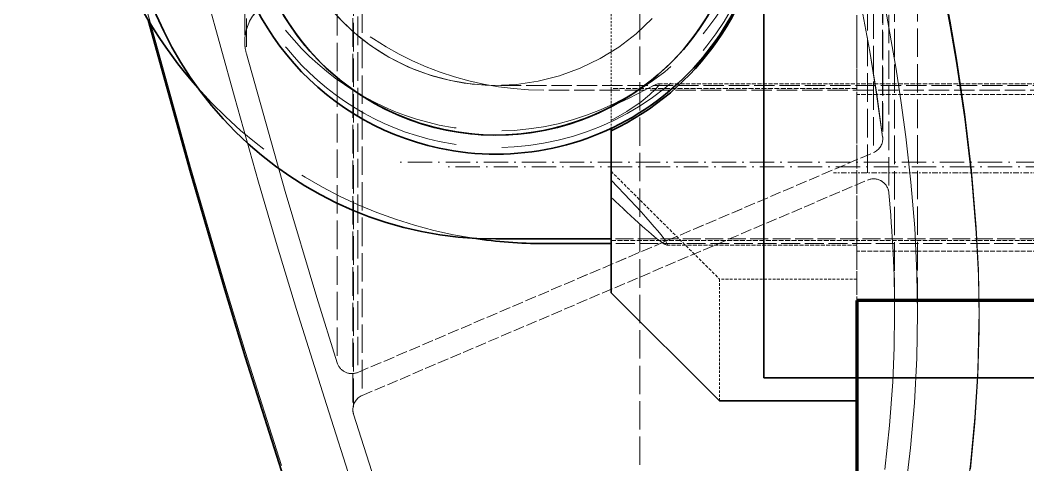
# Model space of a CAD drawing. Header units: millimetres. Extents: x 12184 to 41592, y 8990 to 29785.
# Drawn here: x 22246.5 to 22312.1, y 17277.4 to 17306.4 of the extents above; entities that cross this region are included whole.
import ezdxf

# ---------------------------------------------------------------- set-up
doc = ezdxf.new("R2010")
doc.units = ezdxf.units.MM
doc.linetypes.add('DASHDOT', pattern=[18.5, 12, -3, 0.5, -3])
doc.linetypes.add('DASHED', pattern=[15, 12, -3])

# ---------------------------------------------------------------- blocks, each defined once
blk = doc.blocks.new('A$C55E021B5')
at = {"color": 7, "linetype": 'DASHED', "lineweight": 13, "ltscale": 0.154576}
blk.add_line((1233.553, 1161.128), (1233.553, 1068.382), dxfattribs=at)
at = {"color": 7, "linetype": 'DASHED', "lineweight": 13, "ltscale": 0.154573}
blk.add_line((1233.446, 1160.335), (1233.446, 1067.591), dxfattribs=at)
at = {"color": 7, "linetype": 'DASHED', "lineweight": 13, "ltscale": 0.154548}
blk.add_line((1192.003, 1154.805), (1192.003, 1062.076), dxfattribs=at)
at = {"color": 7, "linetype": 'DASHED', "lineweight": 13, "ltscale": 0.154549}
blk.add_line((1192.012, 1154.931), (1192.012, 1062.201), dxfattribs=at)
at = {"color": 7, "linetype": 'DASHED', "lineweight": 13, "ltscale": 0.154543}
blk.add_line((1192.61, 1153.889), (1192.61, 1061.163), dxfattribs=at)
at = {"color": 7, "linetype": 'DASHED', "lineweight": 13, "ltscale": 0.154533}
blk.add_line((1192.998, 1152.096), (1192.998, 1059.376), dxfattribs=at)
at = {"color": 7, "linetype": 'DASHED', "lineweight": 13, "ltscale": 0.154529}
blk.add_line((1191.608, 1151.271), (1191.608, 1058.554), dxfattribs=at)
at = {"color": 7, "linetype": 'DASHED', "lineweight": 13, "ltscale": 0.154478}
blk.add_line((1189.733, 1143.4), (1189.733, 1050.713), dxfattribs=at)
at = {"color": 7, "linetype": 'DASHED', "lineweight": 13, "ltscale": 0.154477}
blk.add_line((1191.233, 1143.378), (1191.233, 1050.692), dxfattribs=at)
at = {"color": 7, "linetype": 'DASHED', "lineweight": 13, "ltscale": 0.154453}
blk.add_line((1227.532, 1140.139), (1227.532, 1047.467), dxfattribs=at)
at = {"color": 7, "linetype": 'DASHED', "lineweight": 13, "ltscale": 0.154448}
blk.add_line((1226.184, 1139.522), (1226.184, 1046.853), dxfattribs=at)
at = {"color": 7, "linetype": 'DASHED', "lineweight": 13, "ltscale": 0.154435}
blk.add_line((1225.909, 1138.01), (1225.909, 1045.348), dxfattribs=at)
at = {"color": 7, "linetype": 'DASHED', "lineweight": 13, "ltscale": 0.154425}
blk.add_line((1226.468, 1136.789), (1226.468, 1044.134), dxfattribs=at)
at = {"color": 7, "linetype": 'DASHED', "lineweight": 13, "ltscale": 0.154428}
blk.add_line((1226.515, 1137.092), (1226.515, 1044.435), dxfattribs=at)
at = {"color": 7, "linetype": 'DASHED', "lineweight": 13, "ltscale": 0.11095}
blk.add_line((1193.701, 1111.576), (1193.701, 1045.006), dxfattribs=at)
at = {"color": 7, "linetype": 'DASHED', "lineweight": 13, "ltscale": 0.153949}
blk.add_line((1207.823, 1098.092), (1207.823, 1005.723), dxfattribs=at)
at = {"color": 7, "lineweight": 35, "ltscale": 0.08}
blk.add_line((1199.758, 1094.5), (1199.758, 1046.5), dxfattribs=at)
at = {"color": 7, "linetype": 'DASHED', "lineweight": 13, "ltscale": 0.047578}
blk.add_line((1193.701, 1091.53), (1193.701, 1062.983), dxfattribs=at)
at = {"color": 7, "linetype": 'DASHED', "lineweight": 13, "ltscale": 0.010562}
blk.add_line((1209.701, 1064.163), (1209.701, 1070.5), dxfattribs=at)
at = {"color": 7, "linetype": 'DASHED', "lineweight": 13, "ltscale": 0.11}
for p, q in [((1148.079, 1065.24), (1214.079, 1065.24)), ((1151.201, 1065.545), (1217.201, 1065.545))]:
    blk.add_line(p, q, dxfattribs=at)
at = {"color": 7, "linetype": 'DASHED', "lineweight": 13, "ltscale": 0.025}
for p, q in [((1178.701, 1065.645), (1193.701, 1065.645)), ((1178.701, 1064.951), (1193.701, 1064.951)), ((1178.701, 1055.445), (1193.701, 1055.445)), ((1178.701, 1054.751), (1193.701, 1054.751))]:
    blk.add_line(p, q, dxfattribs=at)
at = {"color": 7, "linetype": 'DASHED', "lineweight": 13, "ltscale": 0.021519}
blk.add_line((1206.612, 1065.645), (1193.701, 1065.645), dxfattribs=at)
at = {"color": 7, "linetype": 'DASHED', "lineweight": 13, "ltscale": 0.026667}
for p, q in [((1193.701, 1065.34), (1209.701, 1065.34)), ((1209.701, 1055.445), (1193.701, 1055.445))]:
    blk.add_line(p, q, dxfattribs=at)
at = {"color": 7, "linetype": 'DASHED', "lineweight": 13, "ltscale": 0.003607}
blk.add_line((1209.701, 1065.34), (1209.701, 1063.175), dxfattribs=at)
at = {"color": 7, "linetype": 'DASHED', "lineweight": 13, "ltscale": 0.0015}
blk.add_line((1209.701, 1064.163), (1209.701, 1063.263), dxfattribs=at)
at = {"color": 7, "linetype": 'DASHED', "lineweight": 13, "ltscale": 0.000868225}
blk.add_line((1209.701, 1062.742), (1209.701, 1063.263), dxfattribs=at)
at = {"color": 7, "linetype": 'DASHED', "lineweight": 13, "ltscale": 0.019089}
blk.add_line((1193.701, 1062.983), (1193.701, 1051.53), dxfattribs=at)
at = {"color": 7, "lineweight": 35, "ltscale": 0.000266647}
blk.add_line((1209.701, 1062.582), (1209.701, 1062.742), dxfattribs=at)
at = {"color": 7, "lineweight": 35, "ltscale": 0.017582}
blk.add_line((1209.701, 1052.032), (1209.701, 1062.582), dxfattribs=at)
at = {"color": 7, "linetype": 'DASHED', "lineweight": 13, "ltscale": 0.060828}
blk.add_line((1226.184, 1046.853), (1192.61, 1061.163), dxfattribs=at)
at = {"color": 7, "linetype": 'DASHDOT', "lineweight": 13, "ltscale": 0.132001}
for p, q in [((1141.479, 1060.24), (1220.68, 1060.24)), ((1144.601, 1060.545), (1223.802, 1060.545))]:
    blk.add_line(p, q, dxfattribs=at)
at = {"color": 7, "linetype": 'DASHED', "lineweight": 13, "ltscale": 0.016613}
blk.add_line((1209.701, 1059.951), (1202.63, 1052.926), dxfattribs=at)
at = {"color": 7, "linetype": 'DASHDOT', "lineweight": 13, "ltscale": 0.03}
blk.add_line((1177.201, 1059.851), (1195.201, 1059.851), dxfattribs=at)
at = {"color": 7, "linetype": 'DASHED', "lineweight": 13, "ltscale": 0.059626}
blk.add_line((1225.909, 1045.348), (1192.998, 1059.376), dxfattribs=at)
at = {"color": 7, "linetype": 'DASHED', "lineweight": 13, "ltscale": 0.0975}
blk.add_line((1151.201, 1055.545), (1209.701, 1055.545), dxfattribs=at)
at = {"color": 7, "lineweight": 35, "ltscale": 0.0125}
blk.add_line((1209.701, 1055.545), (1217.201, 1055.545), dxfattribs=at)
at = {"color": 7, "linetype": 'DASHED', "lineweight": 13, "ltscale": 0.102703}
blk.add_line((1148.079, 1055.24), (1209.701, 1055.24), dxfattribs=at)
at = {"color": 7, "linetype": 'DASHED', "lineweight": 13, "ltscale": 0.020603}
blk.add_line((1193.701, 1055.14), (1206.063, 1055.14), dxfattribs=at)
at = {"color": 7, "lineweight": 35, "ltscale": 0.007297}
blk.add_line((1209.701, 1055.24), (1214.079, 1055.24), dxfattribs=at)
at = {"color": 7, "linetype": 'DASHED', "lineweight": 13, "ltscale": 0.014882}
blk.add_line((1193.701, 1052.926), (1202.63, 1052.926), dxfattribs=at)
at = {"color": 7, "linetype": 'DASHED', "lineweight": 13, "ltscale": 0.013198}
blk.add_line((1202.63, 1045.006), (1202.63, 1052.926), dxfattribs=at)
at = {"color": 7, "lineweight": 35, "ltscale": 0.016613}
blk.add_line((1209.701, 1052.032), (1202.63, 1045.006), dxfattribs=at)
at = {"color": 7, "lineweight": 35, "ltscale": 0.075}
blk.add_line((1148.701, 1051.53), (1193.701, 1051.53), dxfattribs=at)
at = {"color": 7, "lineweight": 140, "ltscale": 0.075}
blk.add_line((1148.701, 1051.53), (1193.701, 1051.53), dxfattribs=at)
at = {"color": 7, "lineweight": 35, "ltscale": 0.2}
blk.add_line((1193.701, 1051.53), (1193.701, 931.53), dxfattribs=at)
at = {"color": 7, "lineweight": 140, "ltscale": 0.2}
blk.add_line((1193.701, 1051.53), (1193.701, 931.53), dxfattribs=at)
at = {"color": 7, "linetype": 'DASHED', "lineweight": 13, "ltscale": 0.00056572}
blk.add_line((1185.733, 1050.712), (1185.733, 1050.373), dxfattribs=at)
at = {"color": 7, "lineweight": 35, "ltscale": 0.183334}
blk.add_line((1199.758, 1046.5), (1089.758, 1046.5), dxfattribs=at)
at = {"color": 7, "lineweight": 35, "ltscale": 0.014882}
blk.add_line((1193.701, 1045.006), (1202.63, 1045.006), dxfattribs=at)
at = {"color": 7, "linetype": 'DASHED', "lineweight": 13}
for points in [[(1213.199, 1126.445), (1210.183, 1120.663), (1207.295, 1114.832), (1204.549, 1108.977), (1203.231, 1106.032), (1201.956, 1103.076), (1200.328, 1099.12), (1198.794, 1095.152), (1197.363, 1091.173), (1196.033, 1087.15), (1194.819, 1083.11), (1193.721, 1079.044), (1192.741, 1074.943), (1191.878, 1070.797), (1191.135, 1066.598), (1190.799, 1064.408), (1190.5, 1062.203), (1190.167, 1059.245), (1189.921, 1056.271), (1189.773, 1053.286), (1189.733, 1050.713)], [(1226.267, 1038.584), (1228.241, 1044.758), (1230.19, 1050.939), (1231.441, 1055.086), (1232.654, 1059.245), (1234.227, 1064.804), (1237.306, 1075.942), (1240.805, 1088.468), (1247.754, 1113.54), (1251.182, 1126.093)], [(1231.166, 1040.783), (1233.529, 1048.209), (1234.86, 1052.56), (1237.084, 1060.201), (1238.921, 1066.764), (1242.671, 1080.307), (1245.515, 1090.455), (1252.534, 1115.871), (1256.711, 1131.115)], [(1204.308, 1117.828), (1202.139, 1113.29), (1200.054, 1108.726), (1198.051, 1104.103), (1196.268, 1099.722), (1194.588, 1095.3), (1193.033, 1090.855), (1191.567, 1086.232), (1190.247, 1081.572), (1189.078, 1076.87), (1188.551, 1074.501), (1188.062, 1072.12), (1187.613, 1069.729), (1187.202, 1067.325), (1186.659, 1063.677), (1186.223, 1059.998), (1185.913, 1056.286), (1185.778, 1053.5), (1185.733, 1050.712)], [(1204.42, 1117.717), (1202.21, 1113.103), (1200.088, 1108.464), (1198.051, 1103.763), (1196.268, 1099.383), (1194.588, 1094.961), (1193.033, 1090.515), (1191.567, 1085.893), (1190.247, 1081.232), (1189.078, 1076.53), (1188.551, 1074.161), (1188.062, 1071.78), (1187.613, 1069.389), (1187.202, 1066.986), (1186.659, 1063.338), (1186.223, 1059.659), (1185.913, 1055.946), (1185.778, 1053.161), (1185.733, 1050.373)], [(1220.154, 1065.857), (1218.735, 1065.628), (1217.301, 1065.545), (1215.866, 1065.608), (1214.444, 1065.816), (1213.052, 1066.168), (1211.705, 1066.659), (1210.415, 1067.284), (1209.197, 1068.037), (1208.064, 1068.908), (1207.027, 1069.89)], [(1227.512, 1070.035), (1226.489, 1069.039), (1225.368, 1068.151), (1224.161, 1067.381), (1222.881, 1066.738), (1221.54, 1066.228), (1220.154, 1065.857)], [(1196.273, 1082.741), (1195.268, 1079.04), (1194.362, 1075.312), (1193.554, 1071.548), (1192.846, 1067.74), (1192.4, 1064.981), (1192.012, 1062.201)], [(1227.532, 1047.467), (1228.866, 1051.737), (1230.917, 1058.633), (1233.446, 1067.591)], [(1209.701, 1063.263), (1208.666, 1063.849), (1207.739, 1064.482), (1207.187, 1064.926), (1206.775, 1065.317), (1206.605, 1065.525), (1206.572, 1065.594), (1206.569, 1065.615), (1206.577, 1065.634), (1206.594, 1065.643), (1206.612, 1065.645)], [(1206.612, 1065.645), (1206.654, 1065.639), (1206.777, 1065.598), (1207.387, 1065.296), (1208.564, 1064.687), (1209.701, 1064.163)], [(1185.733, 1050.712), (1185.736, 1049.98), (1185.815, 1046.942), (1185.999, 1043.909), (1186.287, 1040.885), (1186.575, 1038.589)], [(1189.733, 1050.713), (1189.785, 1047.786), (1189.939, 1044.862), (1190.195, 1041.944), (1190.55, 1039.038)], [(1185.733, 1050.373), (1185.736, 1049.64), (1185.815, 1046.602), (1185.999, 1043.57), (1186.287, 1040.546)], [(1191.233, 1050.692), (1191.264, 1048.467), (1191.356, 1046.244), (1191.562, 1043.385), (1191.866, 1040.535)], [(1220.273, 1025.306), (1221.194, 1027.847), (1222.072, 1030.407), (1223.745, 1035.58), (1226.468, 1044.134)]]:
    blk.add_lwpolyline(points, dxfattribs=at)
at = {"color": 7, "lineweight": 35}
blk.add_lwpolyline([(1226.751, 1026.751), (1227.467, 1028.873), (1228.812, 1033.033), (1231.166, 1040.443), (1233.529, 1047.87), (1234.86, 1052.22), (1237.084, 1059.861), (1239.851, 1069.792)], dxfattribs=at)
for centre, radius, start, end in [((1214.333, 1085.092), 29.747, 318.48603, 359.97593), ((1214.08, 1085.398), 30.158, 269.99976, 278.72372)]:
    blk.add_arc(centre, radius, start, end, dxfattribs=at)
at = {"color": 7, "linetype": 'DASHED', "lineweight": 13}
for centre, radius, start, end in [((1275.376, 1050.599), 84.145, 174.57545, 179.93661), ((1145.513, 1125.036), 92.619, 313.00505, 313.87071)]:
    blk.add_arc(centre, radius, start, end, dxfattribs=at)
at = {"color": 7, "lineweight": 35}
for centre, major_axis, ratio, start_param, end_param in [((1217.201, 1078.291), (-16.086, 0), 0.99358, 4.92441, 11.207595), ((1217.201, 1079.423), (24, -0.028), 0.994918, 4.713563, 6.284347), ((1217.201, 1078.451), (-17.5, 0), 0.99358, 1.782817, 3.141574), ((1217.201, 1078.451), (-17.5, 0), 0.99358, 0.081004, 1.782817), ((1217.201, 1078.291), (17.5, 0), 0.99358, 3.222602, 4.269478)]:
    blk.add_ellipse(centre, major_axis=major_axis, ratio=ratio, start_param=start_param, end_param=end_param, dxfattribs=at)
at = {"color": 7, "linetype": 'DASHED', "lineweight": 13}
for centre, major_axis, ratio, start_param, end_param in [((1214.08, 1085.079), (20, 0.028), 0.991976, 4.710973, 6.281793), ((1217.201, 1079.962), (-17.5, 0), 0.99358, 6.283166, 8.066002), ((1217.201, 1079.962), (-17.5, 0), 0.99358, 1.782817, 3.141574), ((1217.202, 1079.422), (13.999, 0.028), 0.991288, 4.710365, 6.281199), ((1217.201, 1078.883), (-17.5, 0), 0.99358, 6.283166, 8.066002), ((1217.201, 1078.883), (-17.5, 0), 0.99358, 1.782817, 3.141574), ((1230.554, 1068.383), (-3, 0), 0.99358, 3.141537, 3.818463), ((1230.554, 1068.383), (-3, 0), 0.99358, 2.872814, 3.141537), ((1214.079, 1085.079), (30, -0.021), 0.994648, 4.86616, 5.562604), ((1193.004, 1062.076), (-1, 0), 0.99358, 6.156913, 6.283146), ((1193.004, 1062.076), (-1, 0), 0.99358, 6.283146, 7.448748), ((1192.604, 1058.463), (-1, 0), 0.99358, 4.307155, 6.191394), ((1211.13, 1060.24), (5.092, 5.092), 0.056746, 1.798097, 3.198279), ((1211.131, 1060.24), (5.092, 5.092), 0.056744, 3.198273, 4.155651), ((1226.578, 1047.766), (-1, 0), 0.99358, 1.165563, 2.836252), ((1225.515, 1044.435), (-1, 0), 0.99358, 3.141629, 4.307155), ((1225.515, 1044.435), (-1, 0), 0.99358, 2.833267, 3.141629)]:
    blk.add_ellipse(centre, major_axis=major_axis, ratio=ratio, start_param=start_param, end_param=end_param, dxfattribs=at)
blk = doc.blocks.new('1')
at = {"color": 7, "linetype": 'DASHED', "lineweight": 13, "ltscale": 0.154576}
blk.add_line((22261.094, 17397.732), (22261.094, 17304.986), dxfattribs=at)
at = {"color": 7, "linetype": 'DASHED', "lineweight": 13, "ltscale": 0.154573}
blk.add_line((22261.202, 17396.939), (22261.202, 17304.195), dxfattribs=at)
at = {"color": 7, "linetype": 'DASHED', "lineweight": 13, "ltscale": 0.154549}
blk.add_line((22302.636, 17391.534), (22302.636, 17298.805), dxfattribs=at)
at = {"color": 7, "linetype": 'DASHED', "lineweight": 13, "ltscale": 0.154548}
blk.add_line((22302.644, 17391.409), (22302.644, 17298.68), dxfattribs=at)
at = {"color": 7, "linetype": 'DASHED', "lineweight": 13, "ltscale": 0.154543}
blk.add_line((22302.038, 17390.493), (22302.038, 17297.767), dxfattribs=at)
at = {"color": 7, "linetype": 'DASHED', "lineweight": 13, "ltscale": 0.154533}
blk.add_line((22301.649, 17388.7), (22301.649, 17295.98), dxfattribs=at)
at = {"color": 7, "linetype": 'DASHED', "lineweight": 13, "ltscale": 0.154529}
blk.add_line((22303.039, 17387.875), (22303.039, 17295.157), dxfattribs=at)
at = {"color": 7, "linetype": 'DASHED', "lineweight": 13, "ltscale": 0.154477}
blk.add_line((22303.415, 17379.982), (22303.415, 17287.296), dxfattribs=at)
at = {"color": 7, "linetype": 'DASHED', "lineweight": 13, "ltscale": 0.154478}
blk.add_line((22304.914, 17380.003), (22304.914, 17287.317), dxfattribs=at)
at = {"color": 7, "linetype": 'DASHED', "lineweight": 13, "ltscale": 0.154453}
blk.add_line((22267.116, 17376.743), (22267.116, 17284.071), dxfattribs=at)
at = {"color": 7, "linetype": 'DASHED', "lineweight": 13, "ltscale": 0.154448}
blk.add_line((22268.464, 17376.125), (22268.464, 17283.457), dxfattribs=at)
at = {"color": 7, "linetype": 'DASHED', "lineweight": 13, "ltscale": 0.154435}
blk.add_line((22268.738, 17374.613), (22268.738, 17281.952), dxfattribs=at)
at = {"color": 7, "linetype": 'DASHED', "lineweight": 13, "ltscale": 0.154428}
blk.add_line((22268.133, 17373.696), (22268.133, 17281.039), dxfattribs=at)
at = {"color": 7, "linetype": 'DASHED', "lineweight": 13, "ltscale": 0.154425}
blk.add_line((22268.18, 17373.393), (22268.18, 17280.737), dxfattribs=at)
at = {"color": 7, "linetype": 'DASHED', "lineweight": 13, "ltscale": 0.11095}
blk.add_line((22300.947, 17348.18), (22300.947, 17281.61), dxfattribs=at)
at = {"color": 7, "linetype": 'DASHED', "lineweight": 13, "ltscale": 0.153949}
blk.add_line((22286.824, 17334.696), (22286.824, 17242.326), dxfattribs=at)
at = {"color": 7, "lineweight": 35, "ltscale": 0.08}
blk.add_line((22294.889, 17331.104), (22294.889, 17283.104), dxfattribs=at)
at = {"color": 7, "linetype": 'DASHED', "lineweight": 13, "ltscale": 0.047578}
blk.add_line((22300.947, 17328.134), (22300.947, 17299.587), dxfattribs=at)
at = {"color": 7, "linetype": 'DASHED', "lineweight": 13, "ltscale": 0.010562}
blk.add_line((22284.946, 17300.767), (22284.946, 17307.104), dxfattribs=at)
at = {"color": 7, "linetype": 'DASHED', "lineweight": 13, "ltscale": 0.11}
for p, q in [((22343.446, 17302.148), (22277.446, 17302.148)), ((22346.568, 17301.843), (22280.568, 17301.843))]:
    blk.add_line(p, q, dxfattribs=at)
at = {"color": 7, "linetype": 'DASHED', "lineweight": 13, "ltscale": 0.003607}
blk.add_line((22284.946, 17301.943), (22284.946, 17299.779), dxfattribs=at)
at = {"color": 7, "linetype": 'DASHED', "lineweight": 13, "ltscale": 0.026667}
for p, q in [((22300.947, 17301.943), (22284.946, 17301.943)), ((22284.946, 17292.048), (22300.947, 17292.048))]:
    blk.add_line(p, q, dxfattribs=at)
at = {"color": 7, "linetype": 'DASHED', "lineweight": 13, "ltscale": 0.021519}
blk.add_line((22288.035, 17302.248), (22300.947, 17302.248), dxfattribs=at)
at = {"color": 7, "linetype": 'DASHED', "lineweight": 13, "ltscale": 0.025}
for p, q in [((22315.947, 17302.248), (22300.947, 17302.248)), ((22315.947, 17301.554), (22300.947, 17301.554)), ((22315.947, 17292.048), (22300.947, 17292.048)), ((22315.947, 17291.355), (22300.947, 17291.355))]:
    blk.add_line(p, q, dxfattribs=at)
at = {"color": 7, "linetype": 'DASHED', "lineweight": 13, "ltscale": 0.0015}
blk.add_line((22284.946, 17300.767), (22284.946, 17299.867), dxfattribs=at)
at = {"color": 7, "linetype": 'DASHED', "lineweight": 13, "ltscale": 0.000868225}
blk.add_line((22284.946, 17299.345), (22284.946, 17299.866), dxfattribs=at)
at = {"color": 7, "lineweight": 35, "ltscale": 0.000266647}
blk.add_line((22284.946, 17299.185), (22284.946, 17299.345), dxfattribs=at)
at = {"color": 7, "lineweight": 35, "ltscale": 0.017582}
blk.add_line((22284.946, 17288.636), (22284.946, 17299.185), dxfattribs=at)
at = {"color": 7, "linetype": 'DASHED', "lineweight": 13, "ltscale": 0.019089}
blk.add_line((22300.947, 17299.587), (22300.947, 17288.133), dxfattribs=at)
at = {"color": 7, "linetype": 'DASHED', "lineweight": 13, "ltscale": 0.060828}
blk.add_line((22268.464, 17283.457), (22302.038, 17297.767), dxfattribs=at)
at = {"color": 7, "linetype": 'DASHDOT', "lineweight": 13, "ltscale": 0.132001}
for p, q in [((22350.046, 17297.148), (22270.846, 17297.148)), ((22353.168, 17296.843), (22273.968, 17296.843))]:
    blk.add_line(p, q, dxfattribs=at)
at = {"color": 7, "linetype": 'DASHED', "lineweight": 13, "ltscale": 0.016613}
blk.add_line((22284.946, 17296.555), (22292.017, 17289.529), dxfattribs=at)
at = {"color": 7, "linetype": 'DASHDOT', "lineweight": 13, "ltscale": 0.03}
blk.add_line((22317.446, 17296.454), (22299.446, 17296.454), dxfattribs=at)
at = {"color": 7, "linetype": 'DASHED', "lineweight": 13, "ltscale": 0.059626}
blk.add_line((22268.738, 17281.952), (22301.649, 17295.98), dxfattribs=at)
at = {"color": 7, "lineweight": 35, "ltscale": 0.0125}
blk.add_line((22284.946, 17292.148), (22277.446, 17292.148), dxfattribs=at)
at = {"color": 7, "lineweight": 35, "ltscale": 0.007297}
blk.add_line((22284.946, 17291.843), (22280.568, 17291.843), dxfattribs=at)
at = {"color": 7, "linetype": 'DASHED', "lineweight": 13, "ltscale": 0.0975}
blk.add_line((22343.446, 17292.148), (22284.946, 17292.148), dxfattribs=at)
at = {"color": 7, "linetype": 'DASHED', "lineweight": 13, "ltscale": 0.102703}
blk.add_line((22346.568, 17291.843), (22284.946, 17291.843), dxfattribs=at)
at = {"color": 7, "linetype": 'DASHED', "lineweight": 13, "ltscale": 0.020603}
blk.add_line((22300.947, 17291.743), (22288.585, 17291.743), dxfattribs=at)
at = {"color": 7, "linetype": 'DASHED', "lineweight": 13, "ltscale": 0.013198}
blk.add_line((22292.017, 17281.61), (22292.017, 17289.529), dxfattribs=at)
at = {"color": 7, "linetype": 'DASHED', "lineweight": 13, "ltscale": 0.014882}
blk.add_line((22300.947, 17289.529), (22292.017, 17289.529), dxfattribs=at)
at = {"color": 7, "lineweight": 35, "ltscale": 0.016613}
blk.add_line((22284.946, 17288.636), (22292.017, 17281.61), dxfattribs=at)
at = {"color": 7, "lineweight": 35, "ltscale": 0.2}
blk.add_line((22300.947, 17288.133), (22300.947, 17168.133), dxfattribs=at)
at = {"color": 7, "lineweight": 35, "ltscale": 0.075}
blk.add_line((22345.947, 17288.133), (22300.947, 17288.133), dxfattribs=at)
at = {"color": 7, "lineweight": 140, "ltscale": 0.075}
blk.add_line((22345.947, 17288.133), (22300.947, 17288.133), dxfattribs=at)
at = {"color": 7, "lineweight": 140, "ltscale": 0.2}
blk.add_line((22300.947, 17288.133), (22300.947, 17168.133), dxfattribs=at)
at = {"color": 7, "linetype": 'DASHED', "lineweight": 13, "ltscale": 0.00056572}
blk.add_line((22308.914, 17287.316), (22308.914, 17286.976), dxfattribs=at)
at = {"color": 7, "lineweight": 35, "ltscale": 0.183334}
blk.add_line((22294.889, 17283.104), (22404.889, 17283.104), dxfattribs=at)
at = {"color": 7, "lineweight": 35, "ltscale": 0.014882}
blk.add_line((22300.947, 17281.61), (22292.017, 17281.61), dxfattribs=at)
at = {"color": 7, "linetype": 'DASHED', "lineweight": 13}
for points in [[(22281.448, 17363.049), (22284.465, 17357.267), (22287.352, 17351.435), (22290.098, 17345.581), (22291.416, 17342.635), (22292.692, 17339.679), (22294.319, 17335.724), (22295.853, 17331.756), (22297.284, 17327.777), (22298.614, 17323.753), (22299.829, 17319.713), (22300.926, 17315.647), (22301.906, 17311.546), (22302.769, 17307.401), (22303.512, 17303.202), (22303.848, 17301.012), (22304.147, 17298.807), (22304.48, 17295.849), (22304.726, 17292.875), (22304.874, 17289.89), (22304.914, 17287.317)], [(22268.38, 17275.187), (22266.406, 17281.362), (22264.458, 17287.542), (22263.206, 17291.69), (22261.993, 17295.849), (22260.421, 17301.408), (22257.341, 17312.545), (22253.843, 17325.072), (22246.894, 17350.143), (22243.466, 17362.696)], [(22263.482, 17277.386), (22261.119, 17284.813), (22259.787, 17289.163), (22257.563, 17296.804), (22255.726, 17303.368), (22251.977, 17316.91), (22249.133, 17327.059), (22242.113, 17352.475), (22237.937, 17367.718)], [(22290.228, 17354.321), (22292.437, 17349.707), (22294.559, 17345.067), (22296.596, 17340.367), (22298.38, 17335.986), (22300.059, 17331.565), (22301.614, 17327.119), (22303.08, 17322.496), (22304.4, 17317.836), (22305.569, 17313.134), (22306.097, 17310.765), (22306.585, 17308.384), (22307.035, 17305.993), (22307.446, 17303.59), (22307.988, 17299.942), (22308.425, 17296.263), (22308.734, 17292.55), (22308.869, 17289.764), (22308.914, 17286.976)], [(22290.339, 17354.432), (22292.509, 17349.894), (22294.594, 17345.329), (22296.596, 17340.706), (22298.38, 17336.326), (22300.059, 17331.904), (22301.614, 17327.459), (22303.08, 17322.836), (22304.4, 17318.176), (22305.569, 17313.473), (22306.097, 17311.104), (22306.585, 17308.723), (22307.035, 17306.332), (22307.446, 17303.929), (22307.988, 17300.281), (22308.425, 17296.602), (22308.734, 17292.889), (22308.869, 17290.104), (22308.914, 17287.316)], [(22267.136, 17306.638), (22268.158, 17305.642), (22269.279, 17304.755), (22270.486, 17303.985), (22271.766, 17303.342), (22273.107, 17302.832), (22274.494, 17302.461)], [(22274.494, 17302.461), (22275.912, 17302.232), (22277.346, 17302.149), (22278.782, 17302.212), (22280.203, 17302.42), (22281.595, 17302.772), (22282.943, 17303.263), (22284.233, 17303.888), (22285.45, 17304.64), (22286.584, 17305.512), (22287.621, 17306.493)], [(22298.374, 17319.345), (22299.38, 17315.644), (22300.286, 17311.915), (22301.093, 17308.151), (22301.801, 17304.344), (22302.248, 17301.585), (22302.636, 17298.805)], [(22267.116, 17284.071), (22265.781, 17288.341), (22263.73, 17295.236), (22261.202, 17304.195)], [(22284.946, 17299.866), (22285.982, 17300.453), (22286.909, 17301.086), (22287.46, 17301.529), (22287.872, 17301.92), (22288.043, 17302.129), (22288.076, 17302.197), (22288.078, 17302.219), (22288.071, 17302.237), (22288.054, 17302.247), (22288.035, 17302.248)], [(22288.035, 17302.248), (22287.993, 17302.243), (22287.871, 17302.202), (22287.26, 17301.9), (22286.083, 17301.291), (22284.946, 17300.767)], [(22303.415, 17287.296), (22303.383, 17285.071), (22303.291, 17282.847), (22303.086, 17279.988), (22302.781, 17277.138)], [(22304.914, 17287.317), (22304.863, 17284.39), (22304.708, 17281.465), (22304.452, 17278.548), (22304.097, 17275.642)], [(22308.914, 17287.316), (22308.912, 17286.583), (22308.832, 17283.545), (22308.648, 17280.513), (22308.361, 17277.489), (22308.073, 17275.193)], [(22308.914, 17286.976), (22308.912, 17286.244), (22308.832, 17283.206), (22308.648, 17280.174), (22308.361, 17277.149)], [(22274.375, 17261.91), (22273.453, 17264.45), (22272.576, 17267.01), (22270.902, 17272.184), (22268.18, 17280.737)]]:
    blk.add_lwpolyline(points, dxfattribs=at)
at = {"color": 7, "lineweight": 35}
blk.add_lwpolyline([(22267.896, 17263.354), (22267.18, 17265.476), (22265.836, 17269.636), (22263.482, 17277.047), (22261.119, 17284.473), (22259.787, 17288.824), (22257.563, 17296.465), (22254.797, 17306.396)], dxfattribs=at)
for centre, radius, start, end in [((22280.314, 17321.695), 29.747, 180.02407, 221.51397), ((22280.568, 17322.002), 30.158, 261.27628, 270.00024)]:
    blk.add_arc(centre, radius, start, end, dxfattribs=at)
at = {"color": 7, "linetype": 'DASHED', "lineweight": 13}
for centre, radius, start, end in [((22219.271, 17287.203), 84.145, 0.06339, 5.42455), ((22349.135, 17361.64), 92.619, 226.12929, 226.99495)]:
    blk.add_arc(centre, radius, start, end, dxfattribs=at)
at = {"color": 7, "lineweight": 35, "extrusion": (0, 0, -1)}
for centre, major_axis, ratio, start_param, end_param in [((22277.446, 17314.895), (16.086, 0), 0.99358, 1.570796327945185, 7.853981635124772), ((22277.447, 17316.027), (24, 0.028), 0.994918, 1.571971, 3.142754), ((22277.446, 17315.055), (17.5, 0), 0.99358, 1.782817, 3.141574), ((22277.446, 17315.055), (-17.5, 0), 0.99358, 3.222597, 4.92441), ((22277.446, 17314.895), (17.5, 0), 0.99358, 0.08101, 1.127885)]:
    blk.add_ellipse(centre, major_axis=major_axis, ratio=ratio, start_param=start_param, end_param=end_param, dxfattribs=at)
at = {"color": 7, "linetype": 'DASHED', "lineweight": 13, "extrusion": (0, 0, -1)}
for centre, major_axis, ratio, start_param, end_param in [((22280.568, 17321.682), (-20, 0.028), 0.991976, 4.710973, 6.281793), ((22277.446, 17316.566), (17.5, 0), 0.99358, 1.782817, 3.141574), ((22277.446, 17316.566), (17.5, 0), 0.99358, -0.000019, 1.782817), ((22277.446, 17315.487), (17.5, 0), 0.99358, 1.782817, 3.141574), ((22277.446, 17316.026), (-13.999, 0.028), 0.991288, 4.710365, 6.281199), ((22277.446, 17315.487), (17.5, 0), 0.99358, -0.000019, 1.782817), ((22264.094, 17304.986), (-3, 0), 0.99358, -0.000056, 0.67687), ((22264.094, 17304.986), (-3, 0), 0.99358, -0.268779, -0.000056), ((22280.568, 17321.683), (30, 0.021), 0.994648, 1.724567, 2.421011), ((22301.644, 17298.68), (-1, 0), 0.99358, 3.141553, 4.307155), ((22301.644, 17298.68), (-1, 0), 0.99358, 3.01532, 3.141553), ((22283.517, 17296.843), (-5.092, 5.092), 0.056746, 1.798097, 3.198279), ((22302.044, 17295.066), (1, 0), 0.99358, 4.307155, 6.191394), ((22283.517, 17296.844), (-5.092, 5.092), 0.056744, 3.198273, 4.155651), ((22268.07, 17284.37), (-1, 0), 0.99358, 4.307155, 5.977844), ((22269.133, 17281.039), (1, 0), 0.99358, 3.141629, 4.307155), ((22269.133, 17281.039), (1, 0), 0.99358, 2.833267, 3.141629)]:
    blk.add_ellipse(centre, major_axis=major_axis, ratio=ratio, start_param=start_param, end_param=end_param, dxfattribs=at)
at = {"xscale": -1}
blk.add_blockref('A$C55E021B5', (23494.647, 16236.604), dxfattribs=at)

msp = doc.modelspace()

# ---------------------------------------------------------------- block references
msp.add_blockref('1', (0, 0))

doc.saveas('drawing.dxf')
